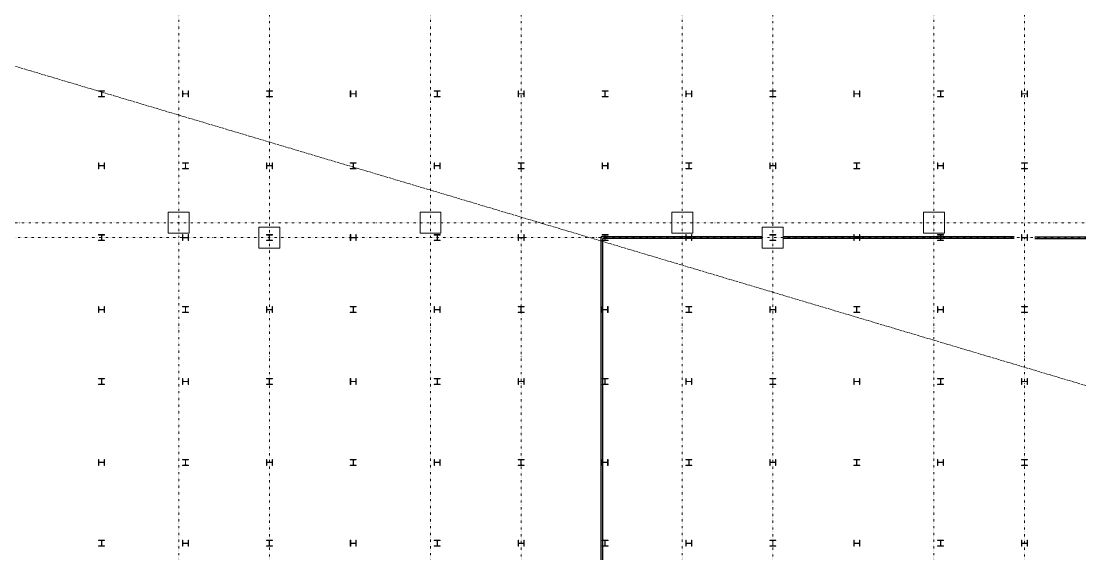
# Model space of a CAD drawing. Extents: x -168053 to 290600, y -560063 to 131745.
# Drawn here: x 184915 to 220246, y 19447 to 37225 of the extents above; entities that cross this region are included whole.
import ezdxf

# ---------------------------------------------------------------- set-up
doc = ezdxf.new("R2010")
doc.units = 0
doc.header["$LTSCALE"] = 250
for name, pattern in [('H12PL1$0$HIDDEN', [0.4, 0.3, -0.1]), ('H12PL1$0$JJP_三點線', [0.9, 0.3, -0.15, 0, -0.15, 0, -0.15, 0, -0.15]), ('H12PL25$0$JJP_三點線', [0.9, 0.3, -0.15, 0, -0.15, 0, -0.15, 0, -0.15])]:
    doc.linetypes.add(name, pattern=pattern)
for name, color, linetype in [('H12PL1$0$A-OBJE-2D', 252, 'Continuous'), ('H12PL1$0$S-COL', 252, 'Continuous'), ('H12PL1$0$S-GRID', 252, 'Continuous'), ('H12PL25$0$S-COL', 252, 'Continuous'), ('H12PL25$0$S-GRID', 252, 'Continuous'), ('XFDP20$0$A-W-P3_(8K)', 9, 'Continuous')]:
    doc.layers.add(name, color=color, linetype=linetype)

# ---------------------------------------------------------------- blocks, each defined once
blk = doc.blocks.new('XFDP20')
at = {"layer": 'XFDP20$0$A-W-P3_(8K)', "ltscale": 0.5}
for p, q in [((204275, 14975), (204275, 30025)), ((209650, 30025), (204275, 30025)), ((204325, 15025), (204325, 29975)), ((209650, 29975), (204325, 29975)), ((218050, 30025), (210350, 30025)), ((218050, 29975), (210350, 29975)), ((218750, 30025), (226450, 30025)), ((218750, 29975), (226450, 29975))]:
    blk.add_line(p, q, dxfattribs=at)
blk = doc.blocks.new('H12PL25')
at = {"layer": 'H12PL25$0$S-COL', "lineweight": 0, "flags": 128}
for points in [[(187500, 34700), (187500, 34712), (187583, 34712, 0.41421356), (187596, 34725), (187596, 34875, 0.41421356), (187583, 34888), (187500, 34888), (187500, 34900), (187700, 34900), (187700, 34888), (187617, 34888, 0.41421356), (187604, 34875), (187604, 34725, 0.41421356), (187617, 34712), (187700, 34712), (187700, 34700)], [(190300, 34900), (190312, 34900), (190312, 34817, 0.41421356), (190325, 34804), (190475, 34804, 0.41421356), (190488, 34817), (190488, 34900), (190500, 34900), (190500, 34700), (190488, 34700), (190488, 34783, 0.41421356), (190475, 34796), (190325, 34796, 0.41421356), (190312, 34783), (190312, 34700), (190300, 34700)], [(193100, 34700), (193100, 34712), (193183, 34712, 0.41421356), (193196, 34725), (193196, 34875, 0.41421356), (193183, 34888), (193100, 34888), (193100, 34900), (193300, 34900), (193300, 34888), (193217, 34888, 0.41421356), (193204, 34875), (193204, 34725, 0.41421356), (193217, 34712), (193300, 34712), (193300, 34700)], [(195900, 34900), (195912, 34900), (195912, 34817, 0.41421356), (195925, 34804), (196075, 34804, 0.41421356), (196088, 34817), (196088, 34900), (196100, 34900), (196100, 34700), (196088, 34700), (196088, 34783, 0.41421356), (196075, 34796), (195925, 34796, 0.41421356), (195912, 34783), (195912, 34700), (195900, 34700)], [(198700, 34700), (198700, 34712), (198783, 34712, 0.41421356), (198796, 34725), (198796, 34875, 0.41421356), (198783, 34888), (198700, 34888), (198700, 34900), (198900, 34900), (198900, 34888), (198817, 34888, 0.41421356), (198804, 34875), (198804, 34725, 0.41421356), (198817, 34712), (198900, 34712), (198900, 34700)], [(201500, 34900), (201512, 34900), (201512, 34817, 0.41421356), (201525, 34804), (201675, 34804, 0.41421356), (201688, 34817), (201688, 34900), (201700, 34900), (201700, 34700), (201688, 34700), (201688, 34783, 0.41421356), (201675, 34796), (201525, 34796, 0.41421356), (201512, 34783), (201512, 34700), (201500, 34700)], [(204300, 34700), (204300, 34712), (204383, 34712, 0.41421356), (204396, 34725), (204396, 34875, 0.41421356), (204383, 34888), (204300, 34888), (204300, 34900), (204500, 34900), (204500, 34888), (204417, 34888, 0.41421356), (204404, 34875), (204404, 34725, 0.41421356), (204417, 34712), (204500, 34712), (204500, 34700)], [(207100, 34900), (207112, 34900), (207112, 34817, 0.41421356), (207125, 34804), (207275, 34804, 0.41421356), (207288, 34817), (207288, 34900), (207300, 34900), (207300, 34700), (207288, 34700), (207288, 34783, 0.41421356), (207275, 34796), (207125, 34796, 0.41421356), (207112, 34783), (207112, 34700), (207100, 34700)], [(209900, 34700), (209900, 34712), (209983, 34712, 0.41421356), (209996, 34725), (209996, 34875, 0.41421356), (209983, 34888), (209900, 34888), (209900, 34900), (210100, 34900), (210100, 34888), (210017, 34888, 0.41421356), (210004, 34875), (210004, 34725, 0.41421356), (210017, 34712), (210100, 34712), (210100, 34700)], [(212700, 34900), (212712, 34900), (212712, 34817, 0.41421356), (212725, 34804), (212875, 34804, 0.41421356), (212888, 34817), (212888, 34900), (212900, 34900), (212900, 34700), (212888, 34700), (212888, 34783, 0.41421356), (212875, 34796), (212725, 34796, 0.41421356), (212712, 34783), (212712, 34700), (212700, 34700)], [(215500, 34700), (215500, 34712), (215583, 34712, 0.41421356), (215596, 34725), (215596, 34875, 0.41421356), (215583, 34888), (215500, 34888), (215500, 34900), (215700, 34900), (215700, 34888), (215617, 34888, 0.41421356), (215604, 34875), (215604, 34725, 0.41421356), (215617, 34712), (215700, 34712), (215700, 34700)], [(218300, 34900), (218312, 34900), (218312, 34817, 0.41421356), (218325, 34804), (218475, 34804, 0.41421356), (218488, 34817), (218488, 34900), (218500, 34900), (218500, 34700), (218488, 34700), (218488, 34783, 0.41421356), (218475, 34796), (218325, 34796, 0.41421356), (218312, 34783), (218312, 34700), (218300, 34700)], [(187500, 32500), (187512, 32500), (187512, 32417, 0.41421356), (187525, 32404), (187675, 32404, 0.41421356), (187688, 32417), (187688, 32500), (187700, 32500), (187700, 32300), (187688, 32300), (187688, 32383, 0.41421356), (187675, 32396), (187525, 32396, 0.41421356), (187512, 32383), (187512, 32300), (187500, 32300)], [(190300, 32300), (190300, 32312), (190383, 32312, 0.41421356), (190396, 32325), (190396, 32475, 0.41421356), (190383, 32488), (190300, 32488), (190300, 32500), (190500, 32500), (190500, 32488), (190417, 32488, 0.41421356), (190404, 32475), (190404, 32325, 0.41421356), (190417, 32312), (190500, 32312), (190500, 32300)], [(193100, 32500), (193112, 32500), (193112, 32417, 0.41421356), (193125, 32404), (193275, 32404, 0.41421356), (193288, 32417), (193288, 32500), (193300, 32500), (193300, 32300), (193288, 32300), (193288, 32383, 0.41421356), (193275, 32396), (193125, 32396, 0.41421356), (193112, 32383), (193112, 32300), (193100, 32300)], [(195900, 32300), (195900, 32312), (195983, 32312, 0.41421356), (195996, 32325), (195996, 32475, 0.41421356), (195983, 32488), (195900, 32488), (195900, 32500), (196100, 32500), (196100, 32488), (196017, 32488, 0.41421356), (196004, 32475), (196004, 32325, 0.41421356), (196017, 32312), (196100, 32312), (196100, 32300)], [(198700, 32500), (198712, 32500), (198712, 32417, 0.41421356), (198725, 32404), (198875, 32404, 0.41421356), (198888, 32417), (198888, 32500), (198900, 32500), (198900, 32300), (198888, 32300), (198888, 32383, 0.41421356), (198875, 32396), (198725, 32396, 0.41421356), (198712, 32383), (198712, 32300), (198700, 32300)], [(201500, 32300), (201500, 32312), (201583, 32312, 0.41421356), (201596, 32325), (201596, 32475, 0.41421356), (201583, 32488), (201500, 32488), (201500, 32500), (201700, 32500), (201700, 32488), (201617, 32488, 0.41421356), (201604, 32475), (201604, 32325, 0.41421356), (201617, 32312), (201700, 32312), (201700, 32300)], [(204300, 32500), (204312, 32500), (204312, 32417, 0.41421356), (204325, 32404), (204475, 32404, 0.41421356), (204488, 32417), (204488, 32500), (204500, 32500), (204500, 32300), (204488, 32300), (204488, 32383, 0.41421356), (204475, 32396), (204325, 32396, 0.41421356), (204312, 32383), (204312, 32300), (204300, 32300)], [(207100, 32300), (207100, 32312), (207183, 32312, 0.41421356), (207196, 32325), (207196, 32475, 0.41421356), (207183, 32488), (207100, 32488), (207100, 32500), (207300, 32500), (207300, 32488), (207217, 32488, 0.41421356), (207204, 32475), (207204, 32325, 0.41421356), (207217, 32312), (207300, 32312), (207300, 32300)], [(209900, 32500), (209912, 32500), (209912, 32417, 0.41421356), (209925, 32404), (210075, 32404, 0.41421356), (210088, 32417), (210088, 32500), (210100, 32500), (210100, 32300), (210088, 32300), (210088, 32383, 0.41421356), (210075, 32396), (209925, 32396, 0.41421356), (209912, 32383), (209912, 32300), (209900, 32300)], [(212700, 32300), (212700, 32312), (212783, 32312, 0.41421356), (212796, 32325), (212796, 32475, 0.41421356), (212783, 32488), (212700, 32488), (212700, 32500), (212900, 32500), (212900, 32488), (212817, 32488, 0.41421356), (212804, 32475), (212804, 32325, 0.41421356), (212817, 32312), (212900, 32312), (212900, 32300)], [(215500, 32500), (215512, 32500), (215512, 32417, 0.41421356), (215525, 32404), (215675, 32404, 0.41421356), (215688, 32417), (215688, 32500), (215700, 32500), (215700, 32300), (215688, 32300), (215688, 32383, 0.41421356), (215675, 32396), (215525, 32396, 0.41421356), (215512, 32383), (215512, 32300), (215500, 32300)], [(218300, 32300), (218300, 32312), (218383, 32312, 0.41421356), (218396, 32325), (218396, 32475, 0.41421356), (218383, 32488), (218300, 32488), (218300, 32500), (218500, 32500), (218500, 32488), (218417, 32488, 0.41421356), (218404, 32475), (218404, 32325, 0.41421356), (218417, 32312), (218500, 32312), (218500, 32300)], [(187500, 29900), (187500, 29912), (187583, 29912, 0.41421356), (187596, 29925), (187596, 30075, 0.41421356), (187583, 30088), (187500, 30088), (187500, 30100), (187700, 30100), (187700, 30088), (187617, 30088, 0.41421356), (187604, 30075), (187604, 29925, 0.41421356), (187617, 29912), (187700, 29912), (187700, 29900)], [(190300, 30100), (190312, 30100), (190312, 30017, 0.41421356), (190325, 30004), (190475, 30004, 0.41421356), (190488, 30017), (190488, 30100), (190500, 30100), (190500, 29900), (190488, 29900), (190488, 29983, 0.41421356), (190475, 29996), (190325, 29996, 0.41421356), (190312, 29983), (190312, 29900), (190300, 29900)], [(193100, 29900), (193100, 29912), (193183, 29912, 0.41421356), (193196, 29925), (193196, 30075, 0.41421356), (193183, 30088), (193100, 30088), (193100, 30100), (193300, 30100), (193300, 30088), (193217, 30088, 0.41421356), (193204, 30075), (193204, 29925, 0.41421356), (193217, 29912), (193300, 29912), (193300, 29900)], [(195900, 30100), (195912, 30100), (195912, 30017, 0.41421356), (195925, 30004), (196075, 30004, 0.41421356), (196088, 30017), (196088, 30100), (196100, 30100), (196100, 29900), (196088, 29900), (196088, 29983, 0.41421356), (196075, 29996), (195925, 29996, 0.41421356), (195912, 29983), (195912, 29900), (195900, 29900)], [(198700, 29900), (198700, 29912), (198783, 29912, 0.41421356), (198796, 29925), (198796, 30075, 0.41421356), (198783, 30088), (198700, 30088), (198700, 30100), (198900, 30100), (198900, 30088), (198817, 30088, 0.41421356), (198804, 30075), (198804, 29925, 0.41421356), (198817, 29912), (198900, 29912), (198900, 29900)], [(201500, 30100), (201512, 30100), (201512, 30017, 0.41421356), (201525, 30004), (201675, 30004, 0.41421356), (201688, 30017), (201688, 30100), (201700, 30100), (201700, 29900), (201688, 29900), (201688, 29983, 0.41421356), (201675, 29996), (201525, 29996, 0.41421356), (201512, 29983), (201512, 29900), (201500, 29900)], [(204300, 29900), (204300, 29912), (204383, 29912, 0.41421356), (204396, 29925), (204396, 30075, 0.41421356), (204383, 30088), (204300, 30088), (204300, 30100), (204500, 30100), (204500, 30088), (204417, 30088, 0.41421356), (204404, 30075), (204404, 29925, 0.41421356), (204417, 29912), (204500, 29912), (204500, 29900)], [(207100, 30100), (207112, 30100), (207112, 30017, 0.41421356), (207125, 30004), (207275, 30004, 0.41421356), (207288, 30017), (207288, 30100), (207300, 30100), (207300, 29900), (207288, 29900), (207288, 29983, 0.41421356), (207275, 29996), (207125, 29996, 0.41421356), (207112, 29983), (207112, 29900), (207100, 29900)], [(209900, 29900), (209900, 29912), (209983, 29912, 0.41421356), (209996, 29925), (209996, 30075, 0.41421356), (209983, 30088), (209900, 30088), (209900, 30100), (210100, 30100), (210100, 30088), (210017, 30088, 0.41421356), (210004, 30075), (210004, 29925, 0.41421356), (210017, 29912), (210100, 29912), (210100, 29900)], [(212700, 30100), (212712, 30100), (212712, 30017, 0.41421356), (212725, 30004), (212875, 30004, 0.41421356), (212888, 30017), (212888, 30100), (212900, 30100), (212900, 29900), (212888, 29900), (212888, 29983, 0.41421356), (212875, 29996), (212725, 29996, 0.41421356), (212712, 29983), (212712, 29900), (212700, 29900)], [(215500, 29900), (215500, 29912), (215583, 29912, 0.41421356), (215596, 29925), (215596, 30075, 0.41421356), (215583, 30088), (215500, 30088), (215500, 30100), (215700, 30100), (215700, 30088), (215617, 30088, 0.41421356), (215604, 30075), (215604, 29925, 0.41421356), (215617, 29912), (215700, 29912), (215700, 29900)], [(218300, 30100), (218312, 30100), (218312, 30017, 0.41421356), (218325, 30004), (218475, 30004, 0.41421356), (218488, 30017), (218488, 30100), (218500, 30100), (218500, 29900), (218488, 29900), (218488, 29983, 0.41421356), (218475, 29996), (218325, 29996, 0.41421356), (218312, 29983), (218312, 29900), (218300, 29900)], [(187500, 27700), (187512, 27700), (187512, 27617, 0.41421356), (187525, 27604), (187675, 27604, 0.41421356), (187688, 27617), (187688, 27700), (187700, 27700), (187700, 27500), (187688, 27500), (187688, 27583, 0.41421356), (187675, 27596), (187525, 27596, 0.41421356), (187512, 27583), (187512, 27500), (187500, 27500)], [(190300, 27500), (190300, 27512), (190383, 27512, 0.41421356), (190396, 27525), (190396, 27675, 0.41421356), (190383, 27688), (190300, 27688), (190300, 27700), (190500, 27700), (190500, 27688), (190417, 27688, 0.41421356), (190404, 27675), (190404, 27525, 0.41421356), (190417, 27512), (190500, 27512), (190500, 27500)], [(193100, 27700), (193112, 27700), (193112, 27617, 0.41421356), (193125, 27604), (193275, 27604, 0.41421356), (193288, 27617), (193288, 27700), (193300, 27700), (193300, 27500), (193288, 27500), (193288, 27583, 0.41421356), (193275, 27596), (193125, 27596, 0.41421356), (193112, 27583), (193112, 27500), (193100, 27500)], [(195900, 27500), (195900, 27512), (195983, 27512, 0.41421356), (195996, 27525), (195996, 27675, 0.41421356), (195983, 27688), (195900, 27688), (195900, 27700), (196100, 27700), (196100, 27688), (196017, 27688, 0.41421356), (196004, 27675), (196004, 27525, 0.41421356), (196017, 27512), (196100, 27512), (196100, 27500)], [(198700, 27700), (198712, 27700), (198712, 27617, 0.41421356), (198725, 27604), (198875, 27604, 0.41421356), (198888, 27617), (198888, 27700), (198900, 27700), (198900, 27500), (198888, 27500), (198888, 27583, 0.41421356), (198875, 27596), (198725, 27596, 0.41421356), (198712, 27583), (198712, 27500), (198700, 27500)], [(201500, 27500), (201500, 27512), (201583, 27512, 0.41421356), (201596, 27525), (201596, 27675, 0.41421356), (201583, 27688), (201500, 27688), (201500, 27700), (201700, 27700), (201700, 27688), (201617, 27688, 0.41421356), (201604, 27675), (201604, 27525, 0.41421356), (201617, 27512), (201700, 27512), (201700, 27500)], [(204300, 27700), (204312, 27700), (204312, 27617, 0.41421356), (204325, 27604), (204475, 27604, 0.41421356), (204488, 27617), (204488, 27700), (204500, 27700), (204500, 27500), (204488, 27500), (204488, 27583, 0.41421356), (204475, 27596), (204325, 27596, 0.41421356), (204312, 27583), (204312, 27500), (204300, 27500)], [(207100, 27500), (207100, 27512), (207183, 27512, 0.41421356), (207196, 27525), (207196, 27675, 0.41421356), (207183, 27688), (207100, 27688), (207100, 27700), (207300, 27700), (207300, 27688), (207217, 27688, 0.41421356), (207204, 27675), (207204, 27525, 0.41421356), (207217, 27512), (207300, 27512), (207300, 27500)], [(209900, 27700), (209912, 27700), (209912, 27617, 0.41421356), (209925, 27604), (210075, 27604, 0.41421356), (210088, 27617), (210088, 27700), (210100, 27700), (210100, 27500), (210088, 27500), (210088, 27583, 0.41421356), (210075, 27596), (209925, 27596, 0.41421356), (209912, 27583), (209912, 27500), (209900, 27500)], [(212700, 27500), (212700, 27512), (212783, 27512, 0.41421356), (212796, 27525), (212796, 27675, 0.41421356), (212783, 27688), (212700, 27688), (212700, 27700), (212900, 27700), (212900, 27688), (212817, 27688, 0.41421356), (212804, 27675), (212804, 27525, 0.41421356), (212817, 27512), (212900, 27512), (212900, 27500)], [(215500, 27700), (215512, 27700), (215512, 27617, 0.41421356), (215525, 27604), (215675, 27604, 0.41421356), (215688, 27617), (215688, 27700), (215700, 27700), (215700, 27500), (215688, 27500), (215688, 27583, 0.41421356), (215675, 27596), (215525, 27596, 0.41421356), (215512, 27583), (215512, 27500), (215500, 27500)], [(218300, 27500), (218300, 27512), (218383, 27512, 0.41421356), (218396, 27525), (218396, 27675, 0.41421356), (218383, 27688), (218300, 27688), (218300, 27700), (218500, 27700), (218500, 27688), (218417, 27688, 0.41421356), (218404, 27675), (218404, 27525, 0.41421356), (218417, 27512), (218500, 27512), (218500, 27500)], [(187500, 25100), (187500, 25112), (187583, 25112, 0.41421356), (187596, 25125), (187596, 25275, 0.41421356), (187583, 25288), (187500, 25288), (187500, 25300), (187700, 25300), (187700, 25288), (187617, 25288, 0.41421356), (187604, 25275), (187604, 25125, 0.41421356), (187617, 25112), (187700, 25112), (187700, 25100)], [(190300, 25300), (190312, 25300), (190312, 25217, 0.41421356), (190325, 25204), (190475, 25204, 0.41421356), (190488, 25217), (190488, 25300), (190500, 25300), (190500, 25100), (190488, 25100), (190488, 25183, 0.41421356), (190475, 25196), (190325, 25196, 0.41421356), (190312, 25183), (190312, 25100), (190300, 25100)], [(193100, 25100), (193100, 25112), (193183, 25112, 0.41421356), (193196, 25125), (193196, 25275, 0.41421356), (193183, 25288), (193100, 25288), (193100, 25300), (193300, 25300), (193300, 25288), (193217, 25288, 0.41421356), (193204, 25275), (193204, 25125, 0.41421356), (193217, 25112), (193300, 25112), (193300, 25100)], [(195900, 25300), (195912, 25300), (195912, 25217, 0.41421356), (195925, 25204), (196075, 25204, 0.41421356), (196088, 25217), (196088, 25300), (196100, 25300), (196100, 25100), (196088, 25100), (196088, 25183, 0.41421356), (196075, 25196), (195925, 25196, 0.41421356), (195912, 25183), (195912, 25100), (195900, 25100)], [(198700, 25100), (198700, 25112), (198783, 25112, 0.41421356), (198796, 25125), (198796, 25275, 0.41421356), (198783, 25288), (198700, 25288), (198700, 25300), (198900, 25300), (198900, 25288), (198817, 25288, 0.41421356), (198804, 25275), (198804, 25125, 0.41421356), (198817, 25112), (198900, 25112), (198900, 25100)], [(201500, 25300), (201512, 25300), (201512, 25217, 0.41421356), (201525, 25204), (201675, 25204, 0.41421356), (201688, 25217), (201688, 25300), (201700, 25300), (201700, 25100), (201688, 25100), (201688, 25183, 0.41421356), (201675, 25196), (201525, 25196, 0.41421356), (201512, 25183), (201512, 25100), (201500, 25100)], [(204300, 25100), (204300, 25112), (204383, 25112, 0.41421356), (204396, 25125), (204396, 25275, 0.41421356), (204383, 25288), (204300, 25288), (204300, 25300), (204500, 25300), (204500, 25288), (204417, 25288, 0.41421356), (204404, 25275), (204404, 25125, 0.41421356), (204417, 25112), (204500, 25112), (204500, 25100)], [(207100, 25300), (207112, 25300), (207112, 25217, 0.41421356), (207125, 25204), (207275, 25204, 0.41421356), (207288, 25217), (207288, 25300), (207300, 25300), (207300, 25100), (207288, 25100), (207288, 25183, 0.41421356), (207275, 25196), (207125, 25196, 0.41421356), (207112, 25183), (207112, 25100), (207100, 25100)], [(209900, 25100), (209900, 25112), (209983, 25112, 0.41421356), (209996, 25125), (209996, 25275, 0.41421356), (209983, 25288), (209900, 25288), (209900, 25300), (210100, 25300), (210100, 25288), (210017, 25288, 0.41421356), (210004, 25275), (210004, 25125, 0.41421356), (210017, 25112), (210100, 25112), (210100, 25100)], [(212700, 25300), (212712, 25300), (212712, 25217, 0.41421356), (212725, 25204), (212875, 25204, 0.41421356), (212888, 25217), (212888, 25300), (212900, 25300), (212900, 25100), (212888, 25100), (212888, 25183, 0.41421356), (212875, 25196), (212725, 25196, 0.41421356), (212712, 25183), (212712, 25100), (212700, 25100)], [(215500, 25100), (215500, 25112), (215583, 25112, 0.41421356), (215596, 25125), (215596, 25275, 0.41421356), (215583, 25288), (215500, 25288), (215500, 25300), (215700, 25300), (215700, 25288), (215617, 25288, 0.41421356), (215604, 25275), (215604, 25125, 0.41421356), (215617, 25112), (215700, 25112), (215700, 25100)], [(218300, 25300), (218312, 25300), (218312, 25217, 0.41421356), (218325, 25204), (218475, 25204, 0.41421356), (218488, 25217), (218488, 25300), (218500, 25300), (218500, 25100), (218488, 25100), (218488, 25183, 0.41421356), (218475, 25196), (218325, 25196, 0.41421356), (218312, 25183), (218312, 25100), (218300, 25100)], [(187500, 22600), (187512, 22600), (187512, 22517, 0.41421356), (187525, 22504), (187675, 22504, 0.41421356), (187688, 22517), (187688, 22600), (187700, 22600), (187700, 22400), (187688, 22400), (187688, 22483, 0.41421356), (187675, 22496), (187525, 22496, 0.41421356), (187512, 22483), (187512, 22400), (187500, 22400)], [(190300, 22400), (190300, 22412), (190383, 22412, 0.41421356), (190396, 22425), (190396, 22575, 0.41421356), (190383, 22588), (190300, 22588), (190300, 22600), (190500, 22600), (190500, 22588), (190417, 22588, 0.41421356), (190404, 22575), (190404, 22425, 0.41421356), (190417, 22412), (190500, 22412), (190500, 22400)], [(193100, 22600), (193112, 22600), (193112, 22517, 0.41421356), (193125, 22504), (193275, 22504, 0.41421356), (193288, 22517), (193288, 22600), (193300, 22600), (193300, 22400), (193288, 22400), (193288, 22483, 0.41421356), (193275, 22496), (193125, 22496, 0.41421356), (193112, 22483), (193112, 22400), (193100, 22400)], [(195900, 22400), (195900, 22412), (195983, 22412, 0.41421356), (195996, 22425), (195996, 22575, 0.41421356), (195983, 22588), (195900, 22588), (195900, 22600), (196100, 22600), (196100, 22588), (196017, 22588, 0.41421356), (196004, 22575), (196004, 22425, 0.41421356), (196017, 22412), (196100, 22412), (196100, 22400)], [(198700, 22600), (198712, 22600), (198712, 22517, 0.41421356), (198725, 22504), (198875, 22504, 0.41421356), (198888, 22517), (198888, 22600), (198900, 22600), (198900, 22400), (198888, 22400), (198888, 22483, 0.41421356), (198875, 22496), (198725, 22496, 0.41421356), (198712, 22483), (198712, 22400), (198700, 22400)], [(201500, 22400), (201500, 22412), (201583, 22412, 0.41421356), (201596, 22425), (201596, 22575, 0.41421356), (201583, 22588), (201500, 22588), (201500, 22600), (201700, 22600), (201700, 22588), (201617, 22588, 0.41421356), (201604, 22575), (201604, 22425, 0.41421356), (201617, 22412), (201700, 22412), (201700, 22400)], [(204300, 22600), (204312, 22600), (204312, 22517, 0.41421356), (204325, 22504), (204475, 22504, 0.41421356), (204488, 22517), (204488, 22600), (204500, 22600), (204500, 22400), (204488, 22400), (204488, 22483, 0.41421356), (204475, 22496), (204325, 22496, 0.41421356), (204312, 22483), (204312, 22400), (204300, 22400)], [(207100, 22400), (207100, 22412), (207183, 22412, 0.41421356), (207196, 22425), (207196, 22575, 0.41421356), (207183, 22588), (207100, 22588), (207100, 22600), (207300, 22600), (207300, 22588), (207217, 22588, 0.41421356), (207204, 22575), (207204, 22425, 0.41421356), (207217, 22412), (207300, 22412), (207300, 22400)], [(209900, 22600), (209912, 22600), (209912, 22517, 0.41421356), (209925, 22504), (210075, 22504, 0.41421356), (210088, 22517), (210088, 22600), (210100, 22600), (210100, 22400), (210088, 22400), (210088, 22483, 0.41421356), (210075, 22496), (209925, 22496, 0.41421356), (209912, 22483), (209912, 22400), (209900, 22400)], [(212700, 22400), (212700, 22412), (212783, 22412, 0.41421356), (212796, 22425), (212796, 22575, 0.41421356), (212783, 22588), (212700, 22588), (212700, 22600), (212900, 22600), (212900, 22588), (212817, 22588, 0.41421356), (212804, 22575), (212804, 22425, 0.41421356), (212817, 22412), (212900, 22412), (212900, 22400)], [(215500, 22600), (215512, 22600), (215512, 22517, 0.41421356), (215525, 22504), (215675, 22504, 0.41421356), (215688, 22517), (215688, 22600), (215700, 22600), (215700, 22400), (215688, 22400), (215688, 22483, 0.41421356), (215675, 22496), (215525, 22496, 0.41421356), (215512, 22483), (215512, 22400), (215500, 22400)], [(218300, 22400), (218300, 22412), (218383, 22412, 0.41421356), (218396, 22425), (218396, 22575, 0.41421356), (218383, 22588), (218300, 22588), (218300, 22600), (218500, 22600), (218500, 22588), (218417, 22588, 0.41421356), (218404, 22575), (218404, 22425, 0.41421356), (218417, 22412), (218500, 22412), (218500, 22400)], [(187500, 19700), (187500, 19712), (187583, 19712, 0.41421356), (187596, 19725), (187596, 19875, 0.41421356), (187583, 19888), (187500, 19888), (187500, 19900), (187700, 19900), (187700, 19888), (187617, 19888, 0.41421356), (187604, 19875), (187604, 19725, 0.41421356), (187617, 19712), (187700, 19712), (187700, 19700)], [(190300, 19900), (190312, 19900), (190312, 19817, 0.41421356), (190325, 19804), (190475, 19804, 0.41421356), (190488, 19817), (190488, 19900), (190500, 19900), (190500, 19700), (190488, 19700), (190488, 19783, 0.41421356), (190475, 19796), (190325, 19796, 0.41421356), (190312, 19783), (190312, 19700), (190300, 19700)], [(193100, 19700), (193100, 19712), (193183, 19712, 0.41421356), (193196, 19725), (193196, 19875, 0.41421356), (193183, 19888), (193100, 19888), (193100, 19900), (193300, 19900), (193300, 19888), (193217, 19888, 0.41421356), (193204, 19875), (193204, 19725, 0.41421356), (193217, 19712), (193300, 19712), (193300, 19700)], [(195900, 19900), (195912, 19900), (195912, 19817, 0.41421356), (195925, 19804), (196075, 19804, 0.41421356), (196088, 19817), (196088, 19900), (196100, 19900), (196100, 19700), (196088, 19700), (196088, 19783, 0.41421356), (196075, 19796), (195925, 19796, 0.41421356), (195912, 19783), (195912, 19700), (195900, 19700)], [(198700, 19700), (198700, 19712), (198783, 19712, 0.41421356), (198796, 19725), (198796, 19875, 0.41421356), (198783, 19888), (198700, 19888), (198700, 19900), (198900, 19900), (198900, 19888), (198817, 19888, 0.41421356), (198804, 19875), (198804, 19725, 0.41421356), (198817, 19712), (198900, 19712), (198900, 19700)], [(201500, 19900), (201512, 19900), (201512, 19817, 0.41421356), (201525, 19804), (201675, 19804, 0.41421356), (201688, 19817), (201688, 19900), (201700, 19900), (201700, 19700), (201688, 19700), (201688, 19783, 0.41421356), (201675, 19796), (201525, 19796, 0.41421356), (201512, 19783), (201512, 19700), (201500, 19700)], [(204300, 19700), (204300, 19712), (204383, 19712, 0.41421356), (204396, 19725), (204396, 19875, 0.41421356), (204383, 19888), (204300, 19888), (204300, 19900), (204500, 19900), (204500, 19888), (204417, 19888, 0.41421356), (204404, 19875), (204404, 19725, 0.41421356), (204417, 19712), (204500, 19712), (204500, 19700)], [(207100, 19900), (207112, 19900), (207112, 19817, 0.41421356), (207125, 19804), (207275, 19804, 0.41421356), (207288, 19817), (207288, 19900), (207300, 19900), (207300, 19700), (207288, 19700), (207288, 19783, 0.41421356), (207275, 19796), (207125, 19796, 0.41421356), (207112, 19783), (207112, 19700), (207100, 19700)], [(209900, 19700), (209900, 19712), (209983, 19712, 0.41421356), (209996, 19725), (209996, 19875, 0.41421356), (209983, 19888), (209900, 19888), (209900, 19900), (210100, 19900), (210100, 19888), (210017, 19888, 0.41421356), (210004, 19875), (210004, 19725, 0.41421356), (210017, 19712), (210100, 19712), (210100, 19700)], [(212700, 19900), (212712, 19900), (212712, 19817, 0.41421356), (212725, 19804), (212875, 19804, 0.41421356), (212888, 19817), (212888, 19900), (212900, 19900), (212900, 19700), (212888, 19700), (212888, 19783, 0.41421356), (212875, 19796), (212725, 19796, 0.41421356), (212712, 19783), (212712, 19700), (212700, 19700)], [(215500, 19700), (215500, 19712), (215583, 19712, 0.41421356), (215596, 19725), (215596, 19875, 0.41421356), (215583, 19888), (215500, 19888), (215500, 19900), (215700, 19900), (215700, 19888), (215617, 19888, 0.41421356), (215604, 19875), (215604, 19725, 0.41421356), (215617, 19712), (215700, 19712), (215700, 19700)], [(218300, 19900), (218312, 19900), (218312, 19817, 0.41421356), (218325, 19804), (218475, 19804, 0.41421356), (218488, 19817), (218488, 19900), (218500, 19900), (218500, 19700), (218488, 19700), (218488, 19783, 0.41421356), (218475, 19796), (218325, 19796, 0.41421356), (218312, 19783), (218312, 19700), (218300, 19700)]]:
    blk.add_lwpolyline(points, format="xyb", close=True, dxfattribs=at)
for points in [[(192850, 29650), (193550, 29650), (193550, 30350), (192850, 30350)], [(209650, 29650), (210350, 29650), (210350, 30350), (209650, 30350)]]:
    blk.add_lwpolyline(points, close=True, dxfattribs=at)
at = {"layer": 'H12PL25$0$S-GRID', "linetype": 'H12PL25$0$JJP_三點線', "lineweight": 0}
for p, q in [((193200, 128250), (193200, -28000)), ((201600, 128250), (201600, -28000)), ((210000, 128250), (210000, -28000)), ((218400, 128250), (218400, -28000)), ((-29000, 30000), (289600, 30000))]:
    blk.add_line(p, q, dxfattribs=at)
blk.add_blockref('XFDP20', (0, 0))
blk = doc.blocks.new('H12PL1')
at = {"layer": 'H12PL1$0$A-OBJE-2D', "linetype": 'H12PL1$0$HIDDEN', "lineweight": 0}
blk.add_line((17650, 85950), (243150, 18700), dxfattribs=at)
at = {"layer": 'H12PL1$0$S-COL', "lineweight": 0, "flags": 128}
for points in [[(192850, 29650), (193550, 29650), (193550, 30350), (192850, 30350)], [(201250, 29650), (201950, 29650), (201950, 30350), (201250, 30350)], [(209650, 29650), (210350, 29650), (210350, 30350), (209650, 30350)], [(218050, 29650), (218750, 29650), (218750, 30350), (218050, 30350)]]:
    blk.add_lwpolyline(points, close=True, dxfattribs=at)
at = {"layer": 'H12PL1$0$S-GRID', "linetype": 'H12PL1$0$JJP_三點線', "lineweight": 0}
for p, q in [((193200, 128250), (193200, -28000)), ((201600, 128250), (201600, -28000)), ((210000, 128250), (210000, -28000)), ((218400, 128250), (218400, -28000)), ((-29000, 30000), (289600, 30000))]:
    blk.add_line(p, q, dxfattribs=at)

msp = doc.modelspace()

# ---------------------------------------------------------------- block references
msp.add_blockref('H12PL25', (0, 0))

# ---------------------------------------------------------------- next in the draw order: block references
msp.add_blockref('H12PL1', (-3024, 495))

doc.saveas('drawing.dxf')
